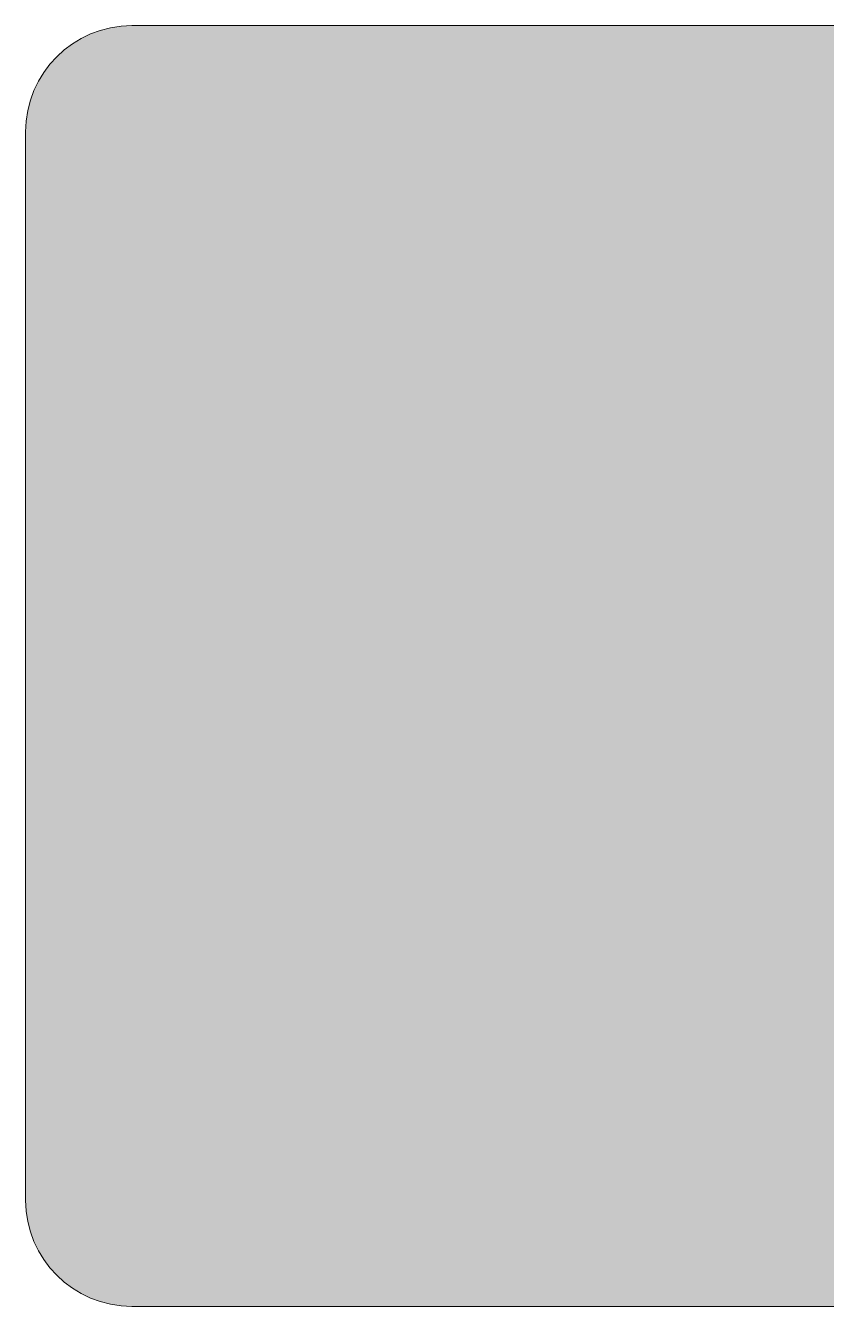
# Model space of a CAD drawing. Extents: x 79 to 1035, y -992 to 229.
# Drawn here: x 275 to 408.1, y 15.8 to 228.7 of the extents above; entities that cross this region are included whole.
import ezdxf

# ---------------------------------------------------------------- set-up
doc = ezdxf.new("R2010")
doc.units = 0
doc.header["$MEASUREMENT"] = 0
doc.layers.add('Layer 1', color=7, linetype='Continuous', lineweight=0)

msp = doc.modelspace()

# ---------------------------------------------------------------- hatches: boundary and pattern name
at = {"layer": 'Layer 1', "true_color": 0x000000, "transparency": 33554687}
h = msp.add_hatch(color=18, dxfattribs=at)
h.dxf.hatch_style = 2
edge = h.paths.add_edge_path()
edge.add_spline(control_points=[(632.25, 112.07), (632.25, 112.07), (472.92, 112.07), (472.92, 112.07), (472.92, 112.07), (472.92, 132.48), (472.92, 132.48), (472.92, 132.48), (632.25, 132.48), (632.25, 132.48), (632.25, 132.48), (632.25, 112.07), (632.25, 112.07)], knot_values=[0, 0, 0, 0, 1, 1, 1, 2, 2, 2, 3, 3, 3, 4, 4, 4, 4], degree=3, periodic=0)
edge = h.paths.add_edge_path()
edge.add_spline(control_points=[(812.53, 228.69), (812.53, 228.69), (292.65, 228.69), (292.65, 228.69), (282.89, 228.69), (274.99, 220.78), (274.99, 211.02), (274.99, 211.02), (274.99, 33.43), (274.99, 33.43), (274.99, 23.68), (282.89, 15.77), (292.65, 15.77), (292.65, 15.77), (812.53, 15.77), (812.53, 15.77), (822.28, 15.77), (830.19, 23.68), (830.19, 33.43), (830.19, 33.43), (830.19, 211.02), (830.19, 211.02), (830.19, 220.78), (822.28, 228.69), (812.53, 228.69)], knot_values=[0, 0, 0, 0, 1, 1, 1, 2, 2, 2, 3, 3, 3, 4, 4, 4, 5, 5, 5, 6, 6, 6, 7, 7, 7, 8, 8, 8, 8], degree=3, periodic=0)

# ---------------------------------------------------------------- linework, layer by layer
at = {"layer": 'Layer 1'}
msp.add_open_spline([(812.53, 228.69), (812.53, 228.69), (292.65, 228.69), (292.65, 228.69), (282.89, 228.69), (274.99, 220.78), (274.99, 211.02), (274.99, 211.02), (274.99, 33.43), (274.99, 33.43), (274.99, 23.68), (282.89, 15.77), (292.65, 15.77), (292.65, 15.77), (812.53, 15.77), (812.53, 15.77), (822.28, 15.77), (830.19, 23.68), (830.19, 33.43), (830.19, 33.43), (830.19, 211.02), (830.19, 211.02), (830.19, 220.78), (822.28, 228.69), (812.53, 228.69)], degree=3, knots=[0, 0, 0, 0, 1, 1, 1, 2, 2, 2, 3, 3, 3, 4, 4, 4, 5, 5, 5, 6, 6, 6, 7, 7, 7, 8, 8, 8, 8], dxfattribs=at)

doc.saveas('drawing.dxf')
